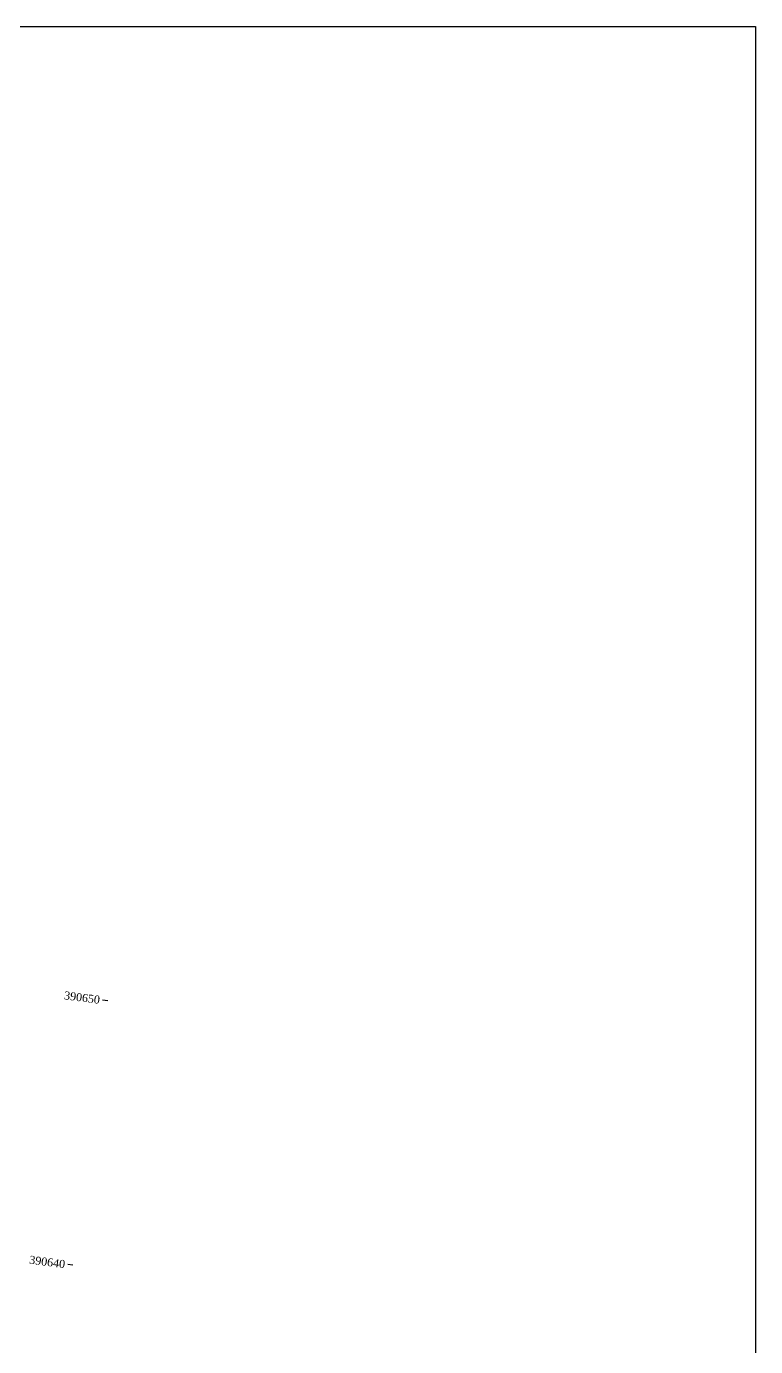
# Model space of a CAD drawing. Header units: millimetres. Extents: x 2804 to 3317, y 6834 to 7064.
# Drawn here: x 3187.38 to 3214.71, y 6970.61 to 7020.11 of the extents above; entities that cross this region are included whole.
import ezdxf
from ezdxf.enums import TextEntityAlignment as Align

# ---------------------------------------------------------------- set-up
doc = ezdxf.new("R2010")
doc.units = ezdxf.units.MM
doc.layers.add('Carroyage(4)', color=7, linetype='Continuous', lineweight=30)
doc.layers.add('Legende', color=7, linetype='Continuous', lineweight=30)
doc.styles.add('Times 3.0', font='times.ttf', dxfattribs={"width": 0.99, "height": 0.3})

msp = doc.modelspace()

# ---------------------------------------------------------------- linework, layer by layer
at = {"layer": 'Carroyage(4)'}
for p, q in [((3190.432, 6983.571), (3190.233, 6983.597)), ((3189.126, 6973.657), (3188.927, 6973.683))]:
    msp.add_line(p, q, dxfattribs=at)
at = {"layer": 'Legende'}
msp.add_lwpolyline([(3214.713, 6890.089), (3094.003, 6890.089), (3094.003, 7020.114), (3214.713, 7020.114)], close=True, dxfattribs=at)

# ---------------------------------------------------------------- texts
at = {"layer": 'Carroyage(4)', "style": 'Times 3.0', "width": 0.99}
for s, p in [('390650', (3190.115, 6983.461)), ('390640', (3188.809, 6973.547))]:
    msp.add_text(s, height=0.3, rotation=352.4957, dxfattribs=at).set_placement(p, align=Align.RIGHT)

doc.saveas('drawing.dxf')
